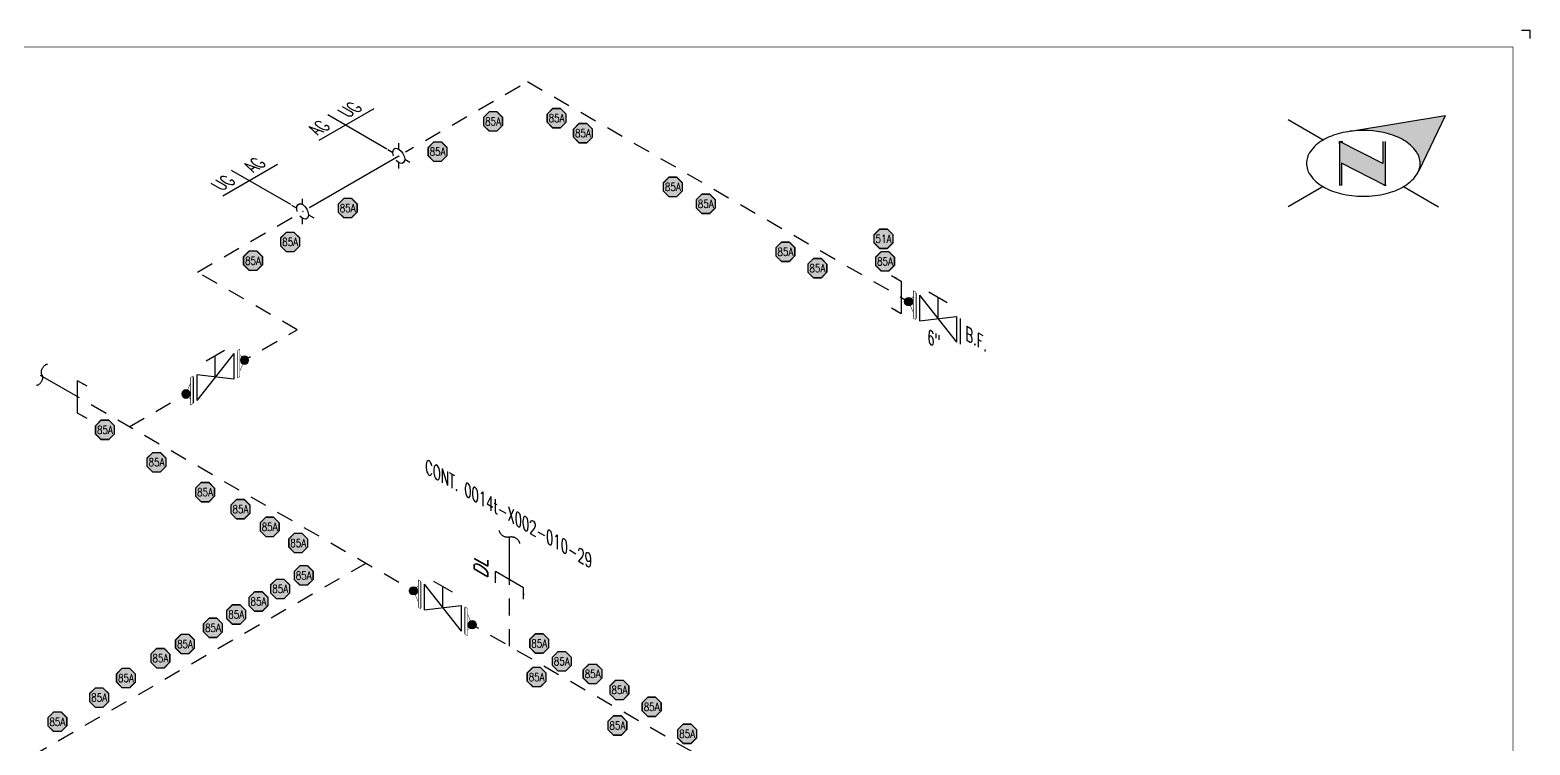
# Model space of a CAD drawing. Header units: inches. Extents: x 0.1 to 17.4, y 0.1 to 11.4.
# Drawn here: x 6.4 to 17.38, y 6.14 to 11.37 of the extents above; entities that cross this region are included whole.
import ezdxf
from ezdxf.enums import TextEntityAlignment as Align

# ---------------------------------------------------------------- set-up
doc = ezdxf.new("R2010")
doc.units = ezdxf.units.IN
doc.header["$MEASUREMENT"] = 0
doc.linetypes.add('HIDDEN2', pattern=[0.1875, 0.125, -0.0625])
for name, color, linetype in [('3', 1, 'Continuous'), ('BORDER', 3, 'Continuous'), ('COMP', 1, 'Continuous'), ('Continuation', 7, 'Continuous'), ('DL', 20, 'Continuous'), ('FITTINGS', 4, 'Continuous'), ('PART_PCML', 7, 'Continuous'), ('PIPE-ANNO', 150, 'HIDDEN2'), ('TEXT', 7, 'Continuous'), ('UNAS.PIPE', 251, 'Continuous'), ('Welds', 7, 'Continuous')]:
    doc.layers.add(name, color=color, linetype=linetype)
doc.layers.add('PIPE', color=7, linetype='Continuous', lineweight=30)
doc.styles.add('ISO30', font='simplex.shx', dxfattribs={"width": 0.85, "oblique": 30, "height": 0.075})
doc.styles.add('PART_Standard', font='romans', dxfattribs={"width": 0.8, "height": 0.09})
doc.styles.add('Richmond', font='arial.ttf')
doc.styles.add('SIMPLEX', font='ROMANS')
doc.dimstyles.new('Richmond', dxfattribs={"dimtxt": 0.18, "dimasz": 0.18, "dimexe": 0.18, "dimexo": 0.0625, "dimgap": 0.09, "dimtad": 0, "dimtih": 1, "dimtoh": 1, "dimdec": 4, "dimzin": 0, "dimdsep": 46, "dimtxsty": 'Richmond', "dimcen": 0.09, "dimadec": 0, "dimazin": 0, "dimtfac": 1, "dimtdec": 4, "dimtofl": 0, "dimtmove": 0, "dimatfit": 3, "dimfxl": 1, "dimtolj": 1, "dimtzin": 0, "dimarcsym": 0})

# ---------------------------------------------------------------- blocks, each defined once
blk = doc.blocks.new('north2')
at = {"layer": 'BORDER'}
for points in [[(-0.706, -0.767, -0.156851), (-0.679, -0.851, -0.095667), (-0.689, -0.905), (-0.495, -0.504), (-1.19, -0.617, -0.092194), (-0.928, -0.631, -0.072341), (-0.801, -0.681, -0.106617)], [(-0.938, -1.011), (-0.936, -1.009), (-0.936, -0.691), (-0.952, -0.691), (-0.952, -0.853), (-1.27, -0.691), (-1.27, -0.707), (-1.27, -1.012), (-1.254, -1.012), (-1.254, -0.849)]]:
    blk.add_hatch(color=7, dxfattribs=at).paths.add_polyline_path(points)
at = {"layer": 'BORDER', "color": 7}
for p, q in [((-1.389, -0.681), (-1.646, -0.533)), ((-0.495, -0.504), (-1.19, -0.617)), ((-0.495, -0.504), (-0.689, -0.905)), ((-1.27, -0.691), (-1.27, -1.012)), ((-0.952, -0.853), (-1.27, -0.691)), ((-1.27, -0.707), (-1.27, -0.691)), ((-1.262, -0.691), (-1.246, -0.691)), ((-0.952, -0.691), (-0.952, -0.853)), ((-0.936, -0.691), (-0.936, -1.012)), ((-0.936, -1.012), (-1.254, -0.849)), ((-1.254, -0.849), (-1.254, -1.012)), ((-1.389, -1.021), (-1.646, -1.169)), ((-1.26, -1.011), (-1.262, -1.009)), ((-0.928, -1.012), (-0.944, -1.012)), ((-0.801, -1.021), (-0.544, -1.169))]:
    blk.add_line(p, q, dxfattribs=at)
for centre, radius, start, end in [((-1.152, -1.093), 0.476, 103.4495, 120), ((-1.095, -1.329), 0.719, 97.6203, 103.4495), ((-1.095, -1.329), 0.719, 76.5505, 97.6203), ((-1.039, -1.093), 0.476, 60, 76.5505), ((-1.367, -0.851), 0.144, 144.3429, 180), ((-1.238, -0.944), 0.304, 120, 144.3429), ((-0.953, -0.944), 0.304, 35.6571, 60), ((-0.823, -0.851), 0.144, 360, 35.6571), ((-1.367, -0.851), 0.144, 180, 215.6571), ((-0.823, -0.851), 0.144, 337.5796, 360), ((-1.238, -0.758), 0.304, 215.6571, 240), ((-0.953, -0.758), 0.304, 300, 324.3429), ((-0.823, -0.851), 0.144, 324.3429, 337.5547), ((-1.152, -0.609), 0.476, 240, 256.5505), ((-1.095, -0.373), 0.719, 256.5505, 270), ((-1.095, -0.373), 0.719, 270, 283.4495), ((-1.039, -0.609), 0.476, 283.4495, 300)]:
    blk.add_arc(centre, radius, start, end, dxfattribs=at)
blk = doc.blocks.new('A$C6804a2e5')
blk.add_blockref('north2', (0, 0))
blk = doc.blocks.new('A$C860dd1f6')
at = {"layer": 'PIPE'}
blk.add_blockref('A$C6804a2e5', (0, 0), dxfattribs=at)
blk = doc.blocks.new('Border')
at = {"layer": 'BORDER', "const_width": 0.005}
blk.add_lwpolyline([(0.25, 0.25), (17.25, 0.25), (17.25, 11.25), (0.25, 11.25)], close=True, dxfattribs=at)
blk = doc.blocks.new('3_VALVE_FLANGE_GATE_30')
at = {"color": 0, "linetype": 'ByBlock', "lineweight": -2}
blk.add_wipeout([(-0.162, -0.187), (-0.135, -0.172), (0, 0), (0.135, -0.016), (0.162, 0), (0.162, 0.187), (0.135, 0.172), (0, 0), (-0.135, 0.016), (-0.162, 0)], dxfattribs=at)
for p, q in [((0.135, 0.172), (-0.135, -0.172)), ((0.068, 0.195), (-0.068, 0.117)), ((0, 0), (0, 0.156)), ((0.135, 0.172), (0.135, -0.016)), ((0.162, 0.187), (0.162, 0)), ((-0.162, 0), (-0.162, -0.187)), ((-0.135, 0.016), (-0.135, -0.172)), ((0.135, -0.016), (-0.135, 0.016))]:
    blk.add_line(p, q, dxfattribs=at)
blk = doc.blocks.new('AM9A04')
at = {"linetype": 'Continuous', "const_width": 0.01}
blk.add_lwpolyline([(0, -0.289), (0, 0.289), (-0.05, 0.318), (-0.05, -0.26)], close=True, dxfattribs=at)
at = {"const_width": 0.01}
blk.add_lwpolyline([(-0.05, -0.144), (-0.15, 0.087), (-0.05, 0.202)], dxfattribs=at)
blk = doc.blocks.new('A09')
at = {"layer": 'Welds'}
h = blk.add_hatch(color=256, dxfattribs=at)
h.dxf.hatch_style = 1
h.paths.add_polyline_path([(-0.03, 0, 1), (0.03, 0, 1)])
blk.add_circle((0, 0), 0.03, dxfattribs=at)
blk = doc.blocks.new('*U16')
blk.add_wipeout([(0.052, -0.03), (0.017, -0.07), (0.017, -0.11), (0, -0.1), (0, 0.1), (0.017, 0.09), (0.017, 0.05)]).dxf.layer = 'COMP'
at = {"layer": '3', "zscale": 0.65}
blk.add_blockref('A09', (0.052, -0.03), dxfattribs=at)
at = {"layer": 'COMP', "xscale": 0.3466300616258731, "yscale": 0.3466300616258731, "zscale": 0.3466300616258731, "rotation": 180}
blk.add_blockref('AM9A04', (0, 0), dxfattribs=at)
blk = doc.blocks.new('*U17')
blk.add_wipeout([(0.052, -0.03), (0.017, -0.07), (0.017, -0.11), (0, -0.1), (0, 0.1), (0.017, 0.09), (0.017, 0.05)]).dxf.layer = 'COMP'
at = {"layer": '3', "zscale": 0.65}
blk.add_blockref('A09', (0.052, -0.03), dxfattribs=at)
at = {"layer": 'COMP', "xscale": 0.3466300616258731, "yscale": 0.3466300616258731, "zscale": 0.3466300616258731, "rotation": 180}
blk.add_blockref('AM9A04', (0, 0), dxfattribs=at)
blk = doc.blocks.new('AG UG SYMBOL')
blk.add_wipeout([(0, 0), (-0.032, -0.055), (0.032, -0.055)]).dxf.layer = 'FITTINGS'
at = {"layer": 'FITTINGS', "linetype": 'ByBlock', "lineweight": -2}
for p, q in [((-0.081, 0.047), (-0.043, 0.025)), ((0.081, 0.047), (0.043, 0.025)), ((-0.043, -0.025), (-0.081, -0.047)), ((0.043, -0.025), (0.081, -0.047))]:
    blk.add_line(p, q, dxfattribs=at)
at = {"layer": 'FITTINGS'}
blk.add_ellipse((0, 0), major_axis=(-0.0612, 0), ratio=0.57735, start_param=5.03414, end_param=10.673824, dxfattribs=at)
blk = doc.blocks.new('*U26')
at = {"layer": 'PIPE-ANNO', "linetype": 'Continuous'}
for p, q in [((-0.183, 0.344), (-0.585, 0.112)), ((-0.087, 0.05), (-0.52, 0.3))]:
    blk.add_line(p, q, dxfattribs=at)
at = {"layer": 'TEXT', "style": 'PART_Standard', "oblique": 330, "width": 0.8}
blk.add_attdef('SPEC_1_330/330', (-0.593, 0.15), '', height=0.09, rotation=30, dxfattribs=at)
blk.add_attdef('SPEC_2_330/330', text='', height=0.09, rotation=30, dxfattribs=at).set_placement((-0.255, 0.345), align=Align.RIGHT)
blk = doc.blocks.new('1_Text_330')
at = {"layer": 'TEXT', "style": 'PART_Standard', "oblique": 330, "width": 0.8}
blk.add_attdef('3/4"', (0, 0), '', height=0.09, rotation=330, dxfattribs=at)
blk = doc.blocks.new('PART_PCML')
blk.add_hatch(color=0).paths.add_polyline_path([(-0.07, -0.029), (-0.029, -0.07), (0.029, -0.07), (0.07, -0.029), (0.07, 0.029), (0.029, 0.07), (-0.029, 0.07), (-0.07, 0.029)])
at = {"color": 7, "const_width": 0.009}
blk.add_lwpolyline([(-0.07, 0.029), (-0.029, 0.07), (0.029, 0.07), (0.07, 0.029), (0.07, -0.029), (0.029, -0.07), (-0.029, -0.07), (-0.07, -0.029), (-0.07, 0.029), (-0.029, 0.07)], dxfattribs=at)
at = {"color": 18, "true_color": 0x000000}
blk.add_lwpolyline([(-0.029, 0.07), (-0.07, 0.029), (-0.07, -0.029), (-0.029, -0.07), (0.029, -0.07), (0.07, -0.029), (0.07, 0.029), (0.029, 0.07)], close=True, dxfattribs=at)
at = {"color": 7, "true_color": 0xffffff, "style": 'SIMPLEX', "width": 0.8, "flags": 1}
for tag, p in [('CIRCUIT', (-0.094, 0.089)), ('DM', (-0.053, -0.133)), ('TYPE', (-0.075, -0.204))]:
    blk.add_attdef(tag, p, '', height=0.0586, dxfattribs=at)
at = {"color": 7, "true_color": 0xffffff, "style": 'SIMPLEX', "width": 0.8}
blk.add_attdef('DMDISP', text='', height=0.0586, dxfattribs=at).set_placement((0, 0), align=Align.MIDDLE_CENTER)
blk = doc.blocks.new('1_BREAK-PIPE_PIPE_00')
at = {"color": 0, "linetype": 'ByBlock', "lineweight": -2}
for centre, major_axis in [((0.03, -0.092), (0, 0.101)), ((-0.03, 0.092), (0, -0.101))]:
    blk.add_ellipse(centre, major_axis=major_axis, ratio=0.711978, start_param=0.427466, end_param=3.141593, dxfattribs=at)
blk = doc.blocks.new('1_Tilde_30')
at = {"layer": 'PIPE-ANNO', "xscale": -0.5000000000000001, "yscale": 0.5000000000000001, "zscale": 0.5000000000000001, "rotation": 114.4010914305396}
blk.add_blockref('1_BREAK-PIPE_PIPE_00', (0, 0), dxfattribs=at)
blk = doc.blocks.new('1_Cont_330')
at = {"layer": 'Continuation', "style": 'PART_Standard', "oblique": 330, "width": 0.8}
blk.add_attdef('CONT.', (0, 0), '', height=0.09, rotation=330, dxfattribs=at)
blk = doc.blocks.new('1_Tilde_00')
at = {"layer": 'PIPE-ANNO', "xscale": -0.5000000000000001, "yscale": 0.5, "zscale": 0.5}
blk.add_blockref('1_BREAK-PIPE_PIPE_00', (0, 0), dxfattribs=at)
blk = doc.blocks.new('DL_Vert_30')
at = {"layer": 'DL', "style": 'ISO30', "oblique": 30, "width": 0.85}
blk.add_text('DL', height=0.1, rotation=90, dxfattribs=at).set_placement((0, 0))
blk = doc.blocks.new('*U45')
at = {"color": 20, "linetype": 'ByBlock', "ltscale": 0.7}
blk.add_line((-0.054, 0.15), (-0.054, -0.087), dxfattribs=at)
for points in [[(-0.126, 0.191), (-0.054, 0.15)], [(-0.126, -0.046), (-0.054, -0.087)]]:
    blk.add_leader(points, dimstyle='Richmond', override={"dimasz": 0.04, "dimgap": 0.09, "dimtad": 0}, dxfattribs=at)
blk = doc.blocks.new('*U50')
at = {"color": 20, "linetype": 'ByBlock', "ltscale": 0.7}
blk.add_line((-0.103, -0.122), (0.103, -0.003), dxfattribs=at)
for points in [[(0.103, -0.086), (0.103, -0.003)], [(-0.103, -0.204), (-0.103, -0.122)]]:
    blk.add_leader(points, dimstyle='Richmond', override={"dimasz": 0.04, "dimgap": 0.09, "dimtad": 0}, dxfattribs=at)
blk = doc.blocks.new('*U67')
at = {"color": 20, "linetype": 'ByBlock', "ltscale": 0.7}
blk.add_line((0.054, -0.15), (0.054, 0.087), dxfattribs=at)
for points in [[(0.126, 0.046), (0.054, 0.087)], [(0.126, -0.191), (0.054, -0.15)]]:
    blk.add_leader(points, dimstyle='Richmond', override={"dimasz": 0.04, "dimgap": 0.09, "dimtad": 0}, dxfattribs=at)

msp = doc.modelspace()

# ---------------------------------------------------------------- linework, layer by layer
for p, q in [((17.312, 11.375), (17.375, 11.375)), ((17.375, 11.375), (17.375, 11.312))]:
    msp.add_line(p, q)
at = {"layer": 'PIPE', "linetype": 'HIDDEN2'}
for p, q in [((9.095, 10.454), (10.037, 10.998)), ((10.037, 10.998), (12.827, 9.387)), ((7.621, 9.603), (8.391, 10.047)), ((8.351, 9.182), (7.621, 9.603)), ((7.122, 8.472), (8.351, 9.182)), ((8.854, 7.472), (5.39, 5.472)), ((9.905, 6.865), (9.905, 7.415))]:
    msp.add_line(p, q, dxfattribs=at)
at = {"layer": 'PIPE'}
msp.add_line((8.391, 10.047), (9.095, 10.454), dxfattribs=at)
at = {"layer": 'UNAS.PIPE'}
for p, q in [((6.689, 8.722), (6.473, 8.847)), ((9.905, 7.415), (9.905, 7.665))]:
    msp.add_line(p, q, dxfattribs=at)

# ---------------------------------------------------------------- block references
for name, p, rotation in [('1_Tilde_00', (6.483, 8.852), 330.1597566020334), ('1_Tilde_30', (9.905, 7.665), 299.9999999999999)]:
    msp.add_blockref(name, p, dxfattribs=dict(rotation=rotation))
msp.add_blockref('1_Cont_330', (9.288, 8.135)).add_auto_attribs({'CONT.': 'CONT. 0014t-X002-010-29'})
msp.add_blockref('DL_Vert_30', (9.747, 7.36))
at = {"layer": 'BORDER'}
for name, p in [('Border', (0, 0)), ('A$C860dd1f6', (17.25, 11.25))]:
    msp.add_blockref(name, p, dxfattribs=at)
at = {"layer": 'DL'}
msp.add_blockref('*U67', (6.689, 8.722), dxfattribs=at)
at = {"layer": 'DL', "xscale": -1}
msp.add_blockref('*U50', (9.905, 7.415), dxfattribs=at)
at = {"layer": 'PART_PCML', "color": 13}
for p in [(9.785, 10.706), (10.25, 10.73), (10.443, 10.62), (9.379, 10.485), (11.101, 10.227), (8.721, 10.072), (11.342, 10.103), (8.3, 9.824), (11.925, 9.752), (8.028, 9.687), (12.159, 9.632), (12.654, 9.682), (6.944, 8.449), (7.322, 8.212), (7.677, 7.993), (7.936, 7.869), (8.15, 7.739), (8.359, 7.621), (8.227, 7.285), (8.399, 7.384), (8.068, 7.193), (7.905, 7.098), (7.735, 7), (7.53, 6.882), (10.123, 6.886), (7.35, 6.778), (10.288, 6.755), (7.098, 6.633), (10.104, 6.64), (10.514, 6.663), (10.71, 6.546), (6.902, 6.49), (10.946, 6.422), (6.596, 6.313), (10.695, 6.286), (11.206, 6.225)]:
    msp.add_blockref('PART_PCML', p, dxfattribs=at).add_auto_attribs({'DMDISP': '85A'})
at = {"layer": 'PART_PCML', "color": 96}
msp.add_blockref('PART_PCML', (12.643, 9.847), dxfattribs=at).add_auto_attribs({'DMDISP': '51A'})

# ---------------------------------------------------------------- next in the draw order: block references
at = {"layer": 'FITTINGS', "xscale": -1, "rotation": 119.9999999999995}
for p in [(9.095, 10.454), (8.391, 10.047)]:
    msp.add_blockref('AG UG SYMBOL', p, dxfattribs=at)
at = {"layer": 'FITTINGS', "xscale": -1}
msp.add_blockref('3_VALVE_FLANGE_GATE_30', (13.042, 9.263), dxfattribs=at)
at = {"layer": 'FITTINGS'}
msp.add_blockref('3_VALVE_FLANGE_GATE_30', (7.752, 8.835), dxfattribs=at)

# ---------------------------------------------------------------- next in the draw order: block references
at = {"layer": 'COMP', "ltscale": 0.65, "rotation": 180}
msp.add_blockref('*U16', (12.879, 9.357), dxfattribs=at)
at = {"layer": 'COMP', "ltscale": 0.65, "xscale": -1, "rotation": 180}
msp.add_blockref('*U16', (7.914, 8.929), dxfattribs=at)
at = {"layer": 'COMP', "ltscale": 0.65, "xscale": -1}
msp.add_blockref('*U17', (7.589, 8.742), dxfattribs=at)
at = {"layer": 'PIPE-ANNO'}
for p, values in [((9.095, 10.454), {'SPEC_2_330/330': 'UG', 'SPEC_1_330/330': 'AG'}), ((8.391, 10.047), {'SPEC_2_330/330': 'AG', 'SPEC_1_330/330': 'UG'})]:
    msp.add_blockref('*U26', p, dxfattribs=at).add_auto_attribs(values)
at = {"layer": 'TEXT'}
for p, values in [((12.963, 9.087), {'3/4"': '6"'}), ((13.242, 9.109), {'3/4"': 'B.F.'})]:
    msp.add_blockref('1_Text_330', p, dxfattribs=at).add_auto_attribs(values)

# ---------------------------------------------------------------- next in the draw order: linework, layer by layer
at = {"layer": 'PIPE', "linetype": 'HIDDEN2'}
msp.add_line((11.629, 5.87), (6.689, 8.722), dxfattribs=at)

# ---------------------------------------------------------------- next in the draw order: block references
at = {"layer": 'DL'}
msp.add_blockref('*U45', (12.827, 9.387), dxfattribs=at)

# ---------------------------------------------------------------- next in the draw order: block references
at = {"layer": 'FITTINGS', "xscale": -1}
msp.add_blockref('3_VALVE_FLANGE_GATE_30', (9.417, 7.147), dxfattribs=at)

# ---------------------------------------------------------------- next in the draw order: block references
at = {"layer": 'COMP', "ltscale": 0.65, "rotation": 180}
msp.add_blockref('*U16', (9.255, 7.241), dxfattribs=at)
at = {"layer": 'COMP', "ltscale": 0.65}
msp.add_blockref('*U17', (9.58, 7.053), dxfattribs=at)

doc.saveas('drawing.dxf')
